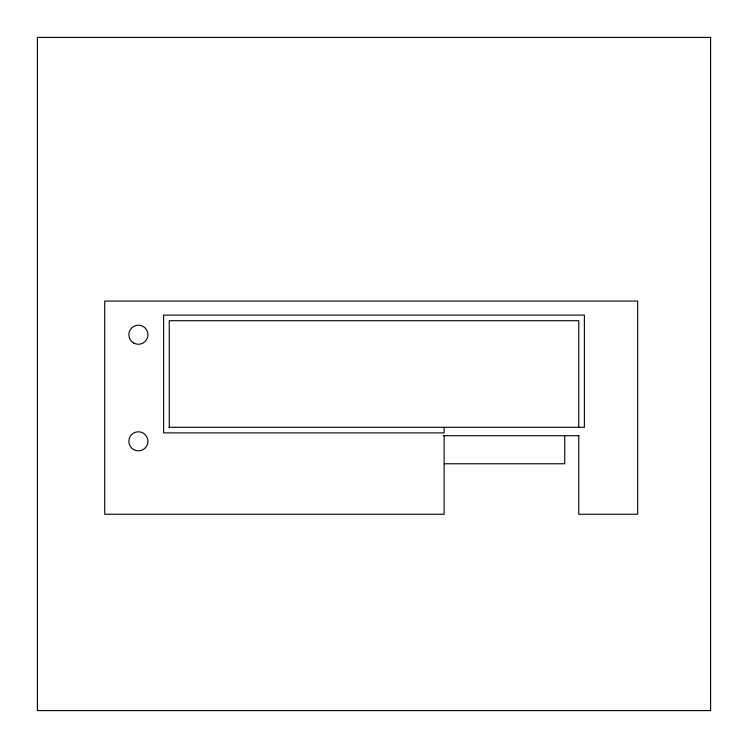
<?xml version="1.0" encoding="UTF-8"?>
<svg xmlns="http://www.w3.org/2000/svg" width="748" height="748" viewBox="0 0 748 748"><rect width="100%" height="100%" fill="white"/><g stroke="black" fill="none" stroke-linecap="round" stroke-linejoin="round"><path stroke-width="1.12" d="M168.992 427.295L584.375 427.295L584.375 315.095L163.625 315.095L163.625 432.905L444.125 432.905L444.125 427.295M443.499 435.71L578.999 435.71M444.499 463.76L564.74 463.76L564.74 435.476M578.765 427.295L578.765 320.705L169.235 320.705L169.235 427.295M578.765 435.71L578.765 514.25L637.67 514.25L637.67 301.07L104.72 301.07L104.72 514.25L444.125 514.25L444.125 435.71M710.6 37.4L37.4 37.4L37.4 710.6L710.6 710.6L710.6 37.4M133.612 342.986A9.537 9.537 0 0 0 147.917 334.73A9.537 9.537 0 0 0 133.612 326.474A9.537 9.537 0 0 0 133.612 342.986M133.612 449.576A9.537 9.537 0 0 0 147.917 441.32A9.537 9.537 0 0 0 133.612 433.064A9.537 9.537 0 0 0 133.612 449.576"/></g></svg>
